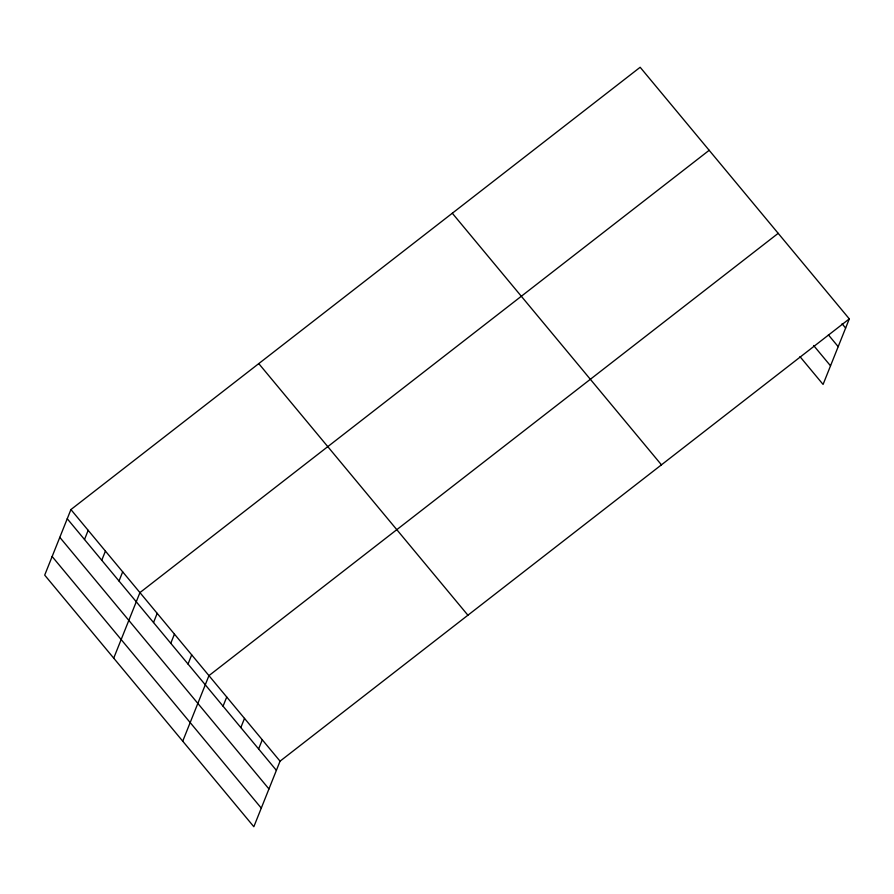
<?xml version="1.0" encoding="UTF-8"?>
<svg xmlns="http://www.w3.org/2000/svg" width="894" height="894" viewBox="0 0 894 894"><rect width="100%" height="100%" fill="white"/><g stroke="black" fill="none" stroke-linecap="round" stroke-linejoin="round"><path stroke-width="1.34" d="M70.917 509.569L44.7 575.121L253.84 826.726L280.057 761.174L849.3 318.879L640.16 67.273L70.917 509.569L280.057 761.174M84.505 539.507L88.171 530.332M101.76 560.259L105.425 551.084M119.014 581.022L122.679 571.847M113.717 658.152L139.933 592.599L709.177 150.304M153.522 622.537L157.188 613.351M170.776 643.289L174.442 634.114M188.031 664.041L191.696 654.866M182.734 741.182L208.95 675.629L778.193 233.334M223.053 706.193L226.73 697.018M240.832 727.571L244.509 718.396M258.612 748.96L262.277 739.785M849.3 318.879L823.083 384.431L799.974 356.628M842.07 323.773L845.635 328.053M828.414 334.892L838.192 346.66M813.629 345.509L830.526 365.825M452.308 213.23L661.448 464.835M258.768 363.612L467.908 615.217M67.251 518.743L276.391 770.349M59.809 537.35L268.949 788.955M52.143 556.515L261.283 808.12"/></g></svg>
